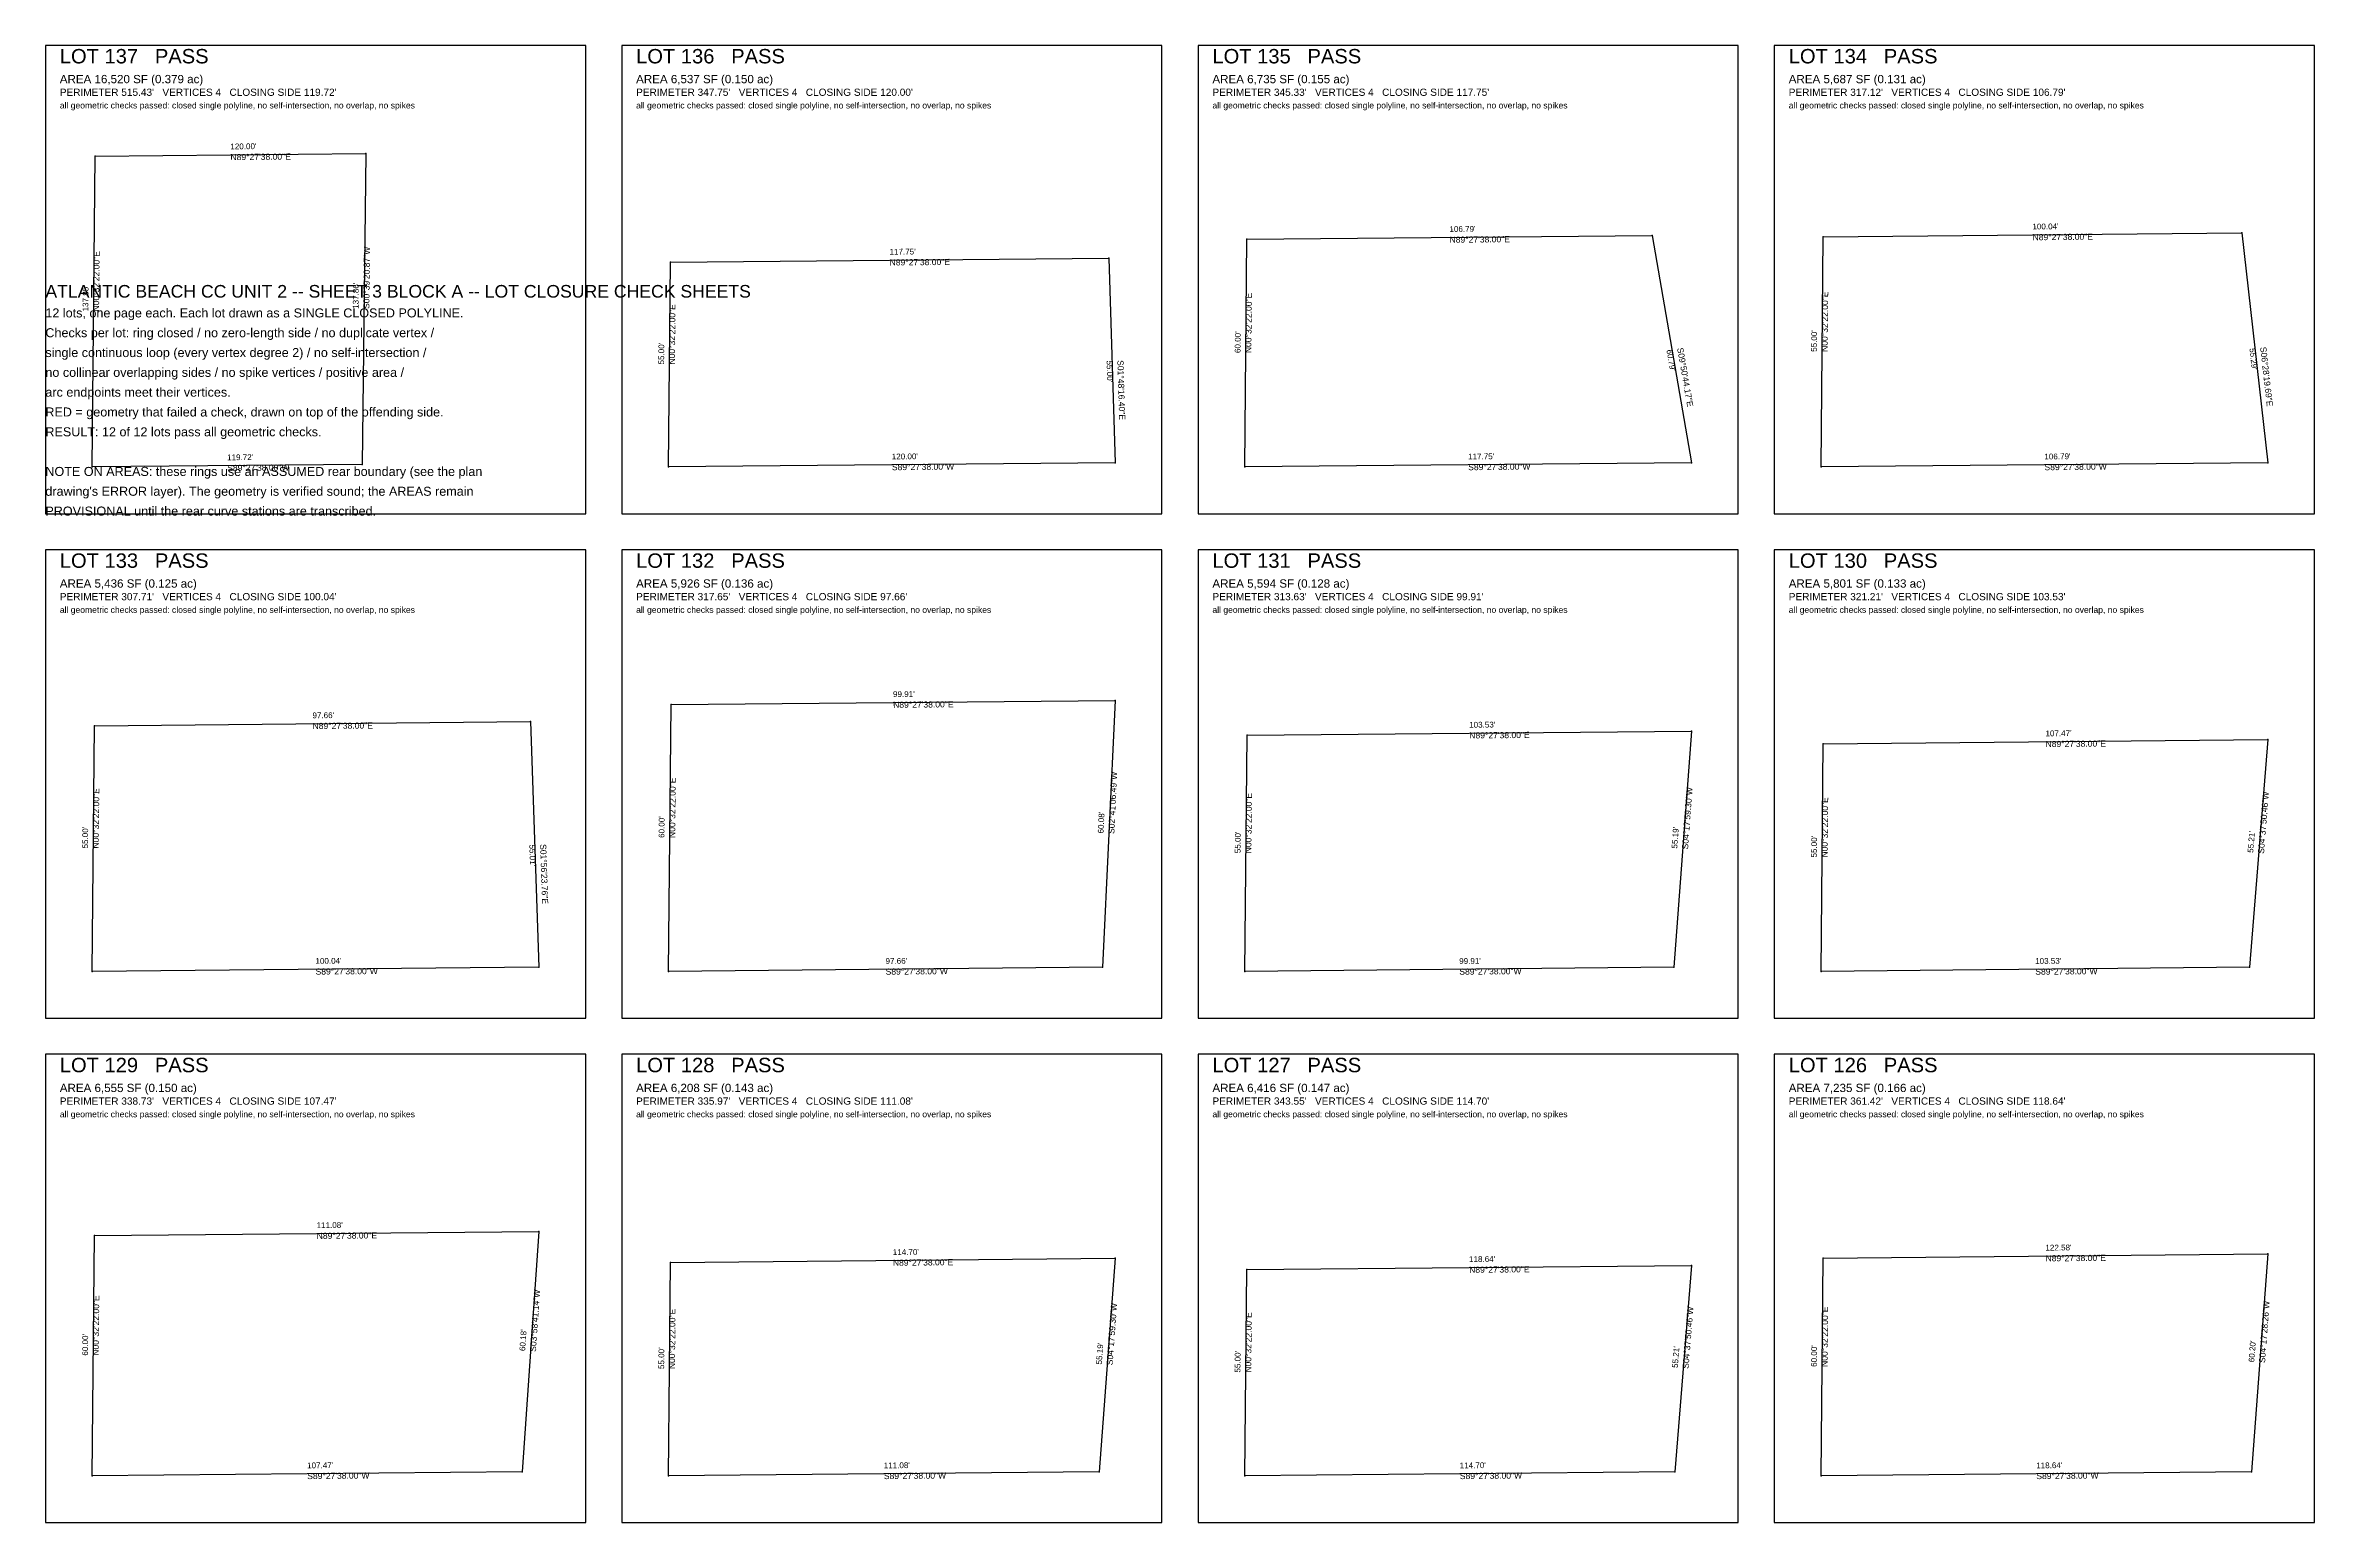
# Model space of a CAD drawing. Extents: x 0 to 1260, y -560 to 260.
import ezdxf

# ---------------------------------------------------------------- set-up
doc = ezdxf.new("R2010")
doc.units = 0
for name, pattern in [('ROT_0.54', [0]), ('ROT_271.80', [0]), ('ROT_271.94', [0]), ('ROT_276.47', [0]), ('ROT_279.85', [0]), ('ROT_85.37', [0]), ('ROT_85.70', [0]), ('ROT_85.71', [0]), ('ROT_86.02', [0]), ('ROT_87.31', [0]), ('ROT_89.34', [0]), ('ROT_89.46', [0])]:
    doc.linetypes.add(name, pattern=pattern)
for name, color, linetype in [('LOT_POLYLINE', 4, 'CONTINUOUS'), ('SHEET_FRAME', 8, 'CONTINUOUS'), ('SHEET_LABELS', 7, 'CONTINUOUS'), ('TITLEBLOCK', 2, 'CONTINUOUS')]:
    doc.layers.add(name, color=color, linetype=linetype)
doc.styles.get("Standard").update_dxf_attribs({"font": 'Arial'})

msp = doc.modelspace()

# ---------------------------------------------------------------- linework, layer by layer
at = {"layer": 'LOT_POLYLINE'}
for points in [[(26, 26), (27.625, 198.5855), (177.8626, 200), (175.8871, 27.4112)], [(666, 26), (667.1898, 152.3694), (892.1063, 154.4871), (914, 28.335)], [(986, 26), (987.2026, 153.7273), (1219.527, 155.9147), (1234, 28.335)], [(346, 26), (347.0702, 139.6667), (590.4202, 141.9579), (594, 28.335)], [(346, -254), (347.3944, -105.9033), (594, -103.5815), (587.052, -251.7304)], [(26, -254), (27.2837, -117.6545), (269.3837, -115.3751), (274, -251.665)], [(666, -254), (667.2343, -122.9065), (914, -120.5831), (904.1374, -251.7579)], [(986, -254), (987.1893, -127.6895), (1234, -125.3657), (1223.7623, -251.7614)], [(26, -534), (27.2549, -400.7203), (274, -398.3971), (264.7261, -531.7523)], [(346, -534), (347.1146, -415.6156), (594, -413.291), (585.0935, -531.7488)], [(986, -534), (987.1377, -413.1668), (1234, -410.8425), (1224.9276, -531.7504)], [(666, -534), (667.0778, -419.53), (914, -417.2051), (904.722, -531.7523)]]:
    msp.add_lwpolyline(points, close=True, dxfattribs=at)
at = {"layer": 'SHEET_FRAME'}
for p, q in [((300, 260), (0, 260)), ((0, 260), (0, 0)), ((300, 0), (300, 260)), ((620, 260), (320, 260)), ((320, 260), (320, 0)), ((620, 0), (620, 260)), ((940, 260), (640, 260)), ((640, 260), (640, 0)), ((940, 0), (940, 260)), ((1260, 260), (960, 260)), ((960, 260), (960, 0)), ((1260, 0), (1260, 260)), ((0, 0), (300, 0)), ((320, 0), (620, 0)), ((640, 0), (940, 0)), ((960, 0), (1260, 0)), ((300, -20), (0, -20)), ((0, -20), (0, -280)), ((300, -280), (300, -20)), ((620, -20), (320, -20)), ((320, -20), (320, -280)), ((620, -280), (620, -20)), ((940, -20), (640, -20)), ((640, -20), (640, -280)), ((940, -280), (940, -20)), ((1260, -20), (960, -20)), ((960, -20), (960, -280)), ((1260, -280), (1260, -20)), ((0, -280), (300, -280)), ((320, -280), (620, -280)), ((640, -280), (940, -280)), ((960, -280), (1260, -280)), ((300, -300), (0, -300)), ((0, -300), (0, -560)), ((300, -560), (300, -300)), ((620, -300), (320, -300)), ((320, -300), (320, -560)), ((620, -560), (620, -300)), ((940, -300), (640, -300)), ((640, -300), (640, -560)), ((940, -560), (940, -300)), ((1260, -300), (960, -300)), ((960, -300), (960, -560)), ((1260, -560), (1260, -300)), ((0, -560), (300, -560)), ((320, -560), (620, -560)), ((640, -560), (940, -560)), ((960, -560), (1260, -560))]:
    msp.add_line(p, q, dxfattribs=at)
at = {"layer": 'SHEET_LABELS'}
for p in [(27.625, 198.5855), (177.8626, 200), (667.1898, 152.3694), (892.1063, 154.4871), (987.2026, 153.7273), (1219.527, 155.9147), (347.0702, 139.6667), (590.4202, 141.9579), (26, 26), (175.8871, 27.4112), (346, 26), (594, 28.335), (666, 26), (914, 28.335), (986, 26), (1234, 28.335), (347.3944, -105.9033), (594, -103.5815), (27.2837, -117.6545), (269.3837, -115.3751), (667.2343, -122.9065), (914, -120.5831), (1234, -125.3657), (987.1893, -127.6895), (274, -251.665), (587.052, -251.7304), (904.1374, -251.7579), (1223.7623, -251.7614), (26, -254), (346, -254), (666, -254), (986, -254), (27.2549, -400.7203), (274, -398.3971), (347.1146, -415.6156), (594, -413.291), (987.1377, -413.1668), (1234, -410.8425), (667.0778, -419.53), (914, -417.2051), (26, -534), (264.7261, -531.7523), (346, -534), (585.0935, -531.7488), (666, -534), (904.722, -531.7523), (986, -534), (1224.9276, -531.7504)]:
    msp.add_point(p, dxfattribs=at)

# ---------------------------------------------------------------- texts
for s, height, p in [('LOT 137   PASS', 8, (8, 250)), ('LOT 136   PASS', 8, (328, 250)), ('LOT 135   PASS', 8, (648, 250)), ('LOT 134   PASS', 8, (968, 250)), ('AREA 16,520 SF (0.379 ac)', 4.6, (8, 239)), ('AREA 6,537 SF (0.150 ac)', 4.6, (328, 239)), ('AREA 6,735 SF (0.155 ac)', 4.6, (648, 239)), ('AREA 5,687 SF (0.131 ac)', 4.6, (968, 239)), ('all geometric checks passed: closed single polyline, no self-intersection, no overlap, no spikes', 3.4, (8, 225)), ("PERIMETER 515.43'   VERTICES 4   CLOSING SIDE 119.72'", 4, (8, 232)), ('all geometric checks passed: closed single polyline, no self-intersection, no overlap, no spikes', 3.4, (328, 225)), ("PERIMETER 347.75'   VERTICES 4   CLOSING SIDE 120.00'", 4, (328, 232)), ('all geometric checks passed: closed single polyline, no self-intersection, no overlap, no spikes', 3.4, (648, 225)), ("PERIMETER 345.33'   VERTICES 4   CLOSING SIDE 117.75'", 4, (648, 232)), ('all geometric checks passed: closed single polyline, no self-intersection, no overlap, no spikes', 3.4, (968, 225)), ("PERIMETER 317.12'   VERTICES 4   CLOSING SIDE 106.79'", 4, (968, 232)), ('LOT 133   PASS', 8, (8, -30)), ('LOT 132   PASS', 8, (328, -30)), ('LOT 131   PASS', 8, (648, -30)), ('LOT 130   PASS', 8, (968, -30)), ('AREA 5,436 SF (0.125 ac)', 4.6, (8, -41)), ('AREA 5,926 SF (0.136 ac)', 4.6, (328, -41)), ('AREA 5,594 SF (0.128 ac)', 4.6, (648, -41)), ('AREA 5,801 SF (0.133 ac)', 4.6, (968, -41)), ("PERIMETER 307.71'   VERTICES 4   CLOSING SIDE 100.04'", 4, (8, -48)), ("PERIMETER 317.65'   VERTICES 4   CLOSING SIDE 97.66'", 4, (328, -48)), ("PERIMETER 313.63'   VERTICES 4   CLOSING SIDE 99.91'", 4, (648, -48)), ("PERIMETER 321.21'   VERTICES 4   CLOSING SIDE 103.53'", 4, (968, -48)), ('all geometric checks passed: closed single polyline, no self-intersection, no overlap, no spikes', 3.4, (8, -55)), ('all geometric checks passed: closed single polyline, no self-intersection, no overlap, no spikes', 3.4, (328, -55)), ('all geometric checks passed: closed single polyline, no self-intersection, no overlap, no spikes', 3.4, (648, -55)), ('all geometric checks passed: closed single polyline, no self-intersection, no overlap, no spikes', 3.4, (968, -55)), ('LOT 129   PASS', 8, (8, -310)), ('LOT 128   PASS', 8, (328, -310)), ('LOT 127   PASS', 8, (648, -310)), ('LOT 126   PASS', 8, (968, -310)), ('AREA 6,555 SF (0.150 ac)', 4.6, (8, -321)), ("PERIMETER 338.73'   VERTICES 4   CLOSING SIDE 107.47'", 4, (8, -328)), ('AREA 6,208 SF (0.143 ac)', 4.6, (328, -321)), ("PERIMETER 335.97'   VERTICES 4   CLOSING SIDE 111.08'", 4, (328, -328)), ('AREA 6,416 SF (0.147 ac)', 4.6, (648, -321)), ("PERIMETER 343.55'   VERTICES 4   CLOSING SIDE 114.70'", 4, (648, -328)), ('AREA 7,235 SF (0.166 ac)', 4.6, (968, -321)), ("PERIMETER 361.42'   VERTICES 4   CLOSING SIDE 118.64'", 4, (968, -328)), ('all geometric checks passed: closed single polyline, no self-intersection, no overlap, no spikes', 3.4, (8, -335)), ('all geometric checks passed: closed single polyline, no self-intersection, no overlap, no spikes', 3.4, (328, -335)), ('all geometric checks passed: closed single polyline, no self-intersection, no overlap, no spikes', 3.4, (648, -335)), ('all geometric checks passed: closed single polyline, no self-intersection, no overlap, no spikes', 3.4, (968, -335))]:
    msp.add_text(s, height=height, dxfattribs=at).set_placement(p)
at = {"layer": 'SHEET_LABELS', "linetype": 'ROT_0.54'}
for s, height, p in [("120.00'", 3.2, (102.7155, 202.2926)), ('N89%%d27\'38.00"E', 3.4, (102.772, 196.2929)), ("106.79'", 3.2, (779.6198, 156.4281)), ('N89%%d27\'38.00"E', 3.4, (779.6763, 150.4284)), ("100.04'", 3.2, (1103.3365, 157.8209)), ('N89%%d27\'38.00"E', 3.4, (1103.393, 151.8212)), ("117.75'", 3.2, (468.717, 143.8121)), ('N89%%d27\'38.00"E', 3.4, (468.7735, 137.8124)), ('S89%%d27\'38.00"W', 3.4, (100.9718, 23.7058)), ("119.72'", 3.2, (100.9153, 29.7055)), ('S89%%d27\'38.00"W', 3.4, (470.0282, 24.1676)), ("120.00'", 3.2, (469.9718, 30.1674)), ('S89%%d27\'38.00"W', 3.4, (790.0282, 24.1676)), ("117.75'", 3.2, (789.9718, 30.1674)), ('S89%%d27\'38.00"W', 3.4, (1110.0282, 24.1676)), ("106.79'", 3.2, (1109.9718, 30.1674)), ("99.91'", 3.2, (470.6689, -101.7425)), ("97.66'", 3.2, (148.3055, -113.5149)), ('N89%%d27\'38.00"E', 3.4, (470.7254, -107.7423)), ('N89%%d27\'38.00"E', 3.4, (148.362, -119.5147)), ("103.53'", 3.2, (790.5889, -118.7449)), ('N89%%d27\'38.00"E', 3.4, (790.6454, -124.7446)), ("107.47'", 3.2, (1110.5664, -123.5277)), ('N89%%d27\'38.00"E', 3.4, (1110.6229, -129.5274)), ("100.04'", 3.2, (149.9718, -249.8326)), ("97.66'", 3.2, (466.4978, -249.8653)), ("99.91'", 3.2, (785.0404, -249.8791)), ("103.53'", 3.2, (1104.8529, -249.8808)), ('S89%%d27\'38.00"W', 3.4, (150.0282, -255.8324)), ('S89%%d27\'38.00"W', 3.4, (466.5542, -255.8651)), ('S89%%d27\'38.00"W', 3.4, (785.0969, -255.8788)), ('S89%%d27\'38.00"W', 3.4, (1104.9094, -255.8806)), ("111.08'", 3.2, (150.5992, -396.5589)), ('N89%%d27\'38.00"E', 3.4, (150.6557, -402.5586)), ("114.70'", 3.2, (470.5291, -411.4534)), ('N89%%d27\'38.00"E', 3.4, (470.5856, -417.4532)), ("118.64'", 3.2, (790.5106, -415.3677)), ("122.58'", 3.2, (1110.5406, -409.0047)), ('N89%%d27\'38.00"E', 3.4, (1110.5971, -415.0045)), ('N89%%d27\'38.00"E', 3.4, (790.5671, -421.3674)), ("107.47'", 3.2, (145.3348, -529.8763)), ("111.08'", 3.2, (465.5185, -529.8746)), ("114.70'", 3.2, (785.3328, -529.8763)), ("118.64'", 3.2, (1105.4356, -529.8753)), ('S89%%d27\'38.00"W', 3.4, (145.3913, -535.876)), ('S89%%d27\'38.00"W', 3.4, (465.575, -535.8743)), ('S89%%d27\'38.00"W', 3.4, (785.3892, -535.876)), ('S89%%d27\'38.00"W', 3.4, (1105.492, -535.8751))]:
    msp.add_text(s, height=height, rotation=0.54, dxfattribs=at).set_placement(p)
at = {"layer": 'SHEET_LABELS', "linetype": 'ROT_89.46'}
for s, height, p in [('N00%%d32\'22.00"E', 3.4, (29.8123, 112.2645)), ("137.85'", 3.2, (23.8126, 112.321)), ('N00%%d32\'22.00"E', 3.4, (349.535, 82.8051)), ('N00%%d32\'22.00"E', 3.4, (669.5948, 89.1565)), ('N00%%d32\'22.00"E', 3.4, (989.6012, 89.8354)), ("60.00'", 3.2, (663.595, 89.213)), ("55.00'", 3.2, (983.6014, 89.8919)), ("55.00'", 3.2, (343.5352, 82.8616)), ('N00%%d32\'22.00"E', 3.4, (349.6971, -179.9799)), ('N00%%d32\'22.00"E', 3.4, (29.6417, -185.8555)), ('N00%%d32\'22.00"E', 3.4, (669.617, -188.4815)), ('N00%%d32\'22.00"E', 3.4, (989.5945, -190.873)), ("55.00'", 3.2, (23.642, -185.799)), ("60.00'", 3.2, (343.6973, -179.9234)), ("55.00'", 3.2, (663.6173, -188.425)), ("55.00'", 3.2, (983.5948, -190.8165)), ('N00%%d32\'22.00"E', 3.4, (29.6273, -467.3884)), ('N00%%d32\'22.00"E', 3.4, (989.5687, -473.6116)), ('N00%%d32\'22.00"E', 3.4, (349.5572, -474.836)), ('N00%%d32\'22.00"E', 3.4, (669.5388, -476.7932)), ("60.00'", 3.2, (23.6276, -467.3319)), ("55.00'", 3.2, (343.5574, -474.7795)), ("55.00'", 3.2, (663.539, -476.7367)), ("60.00'", 3.2, (983.569, -473.5551))]:
    msp.add_text(s, height=height, rotation=89.46, dxfattribs=at).set_placement(p)
at = {"layer": 'SHEET_LABELS', "linetype": 'ROT_89.34'}
for s, height, p in [('S00%%d39\'20.87"W', 3.4, (179.8746, 113.6713)), ("137.86'", 3.2, (173.875, 113.74))]:
    msp.add_text(s, height=height, rotation=89.34, dxfattribs=at).set_placement(p)
at = {"layer": 'SHEET_LABELS', "linetype": 'ROT_279.85'}
for s, height, p in [("60.79'", 3.2, (900.0973, 90.8981)), ('S09%%d50\'44.17"E', 3.4, (906.009, 91.924))]:
    msp.add_text(s, height=height, rotation=279.85, dxfattribs=at).set_placement(p)
at = {"layer": 'SHEET_LABELS', "linetype": 'ROT_276.47'}
for s, height, p in [("55.29'", 3.2, (1223.7826, 91.7867)), ('S06%%d28\'19.69"E', 3.4, (1229.7444, 92.463))]:
    msp.add_text(s, height=height, rotation=276.47, dxfattribs=at).set_placement(p)
at = {"layer": 'SHEET_LABELS', "linetype": 'ROT_271.80'}
for s, height, p in [("55.00'", 3.2, (589.2116, 85.052)), ('S01%%d48\'16.40"E', 3.4, (595.2086, 85.2409))]:
    msp.add_text(s, height=height, rotation=271.8, dxfattribs=at).set_placement(p)
at = {"layer": 'SHEET_LABELS', "linetype": 'ROT_87.31'}
for s, height, p in [('S02%%d41\'06.49"W', 3.4, (593.5227, -177.7965)), ("60.08'", 3.2, (587.5293, -177.5154))]:
    msp.add_text(s, height=height, rotation=87.31, dxfattribs=at).set_placement(p)
at = {"layer": 'SHEET_LABELS', "linetype": 'ROT_85.70'}
for s, height, p in [('S04%%d17\'59.30"W', 3.4, (912.0602, -186.3954)), ("55.19'", 3.2, (906.0771, -185.9455)), ('S04%%d17\'59.30"W', 3.4, (592.5383, -472.7449)), ("55.19'", 3.2, (586.5552, -472.295))]:
    msp.add_text(s, height=height, rotation=85.7, dxfattribs=at).set_placement(p)
at = {"layer": 'SHEET_LABELS', "linetype": 'ROT_85.37'}
for s, height, p in [('S04%%d37\'50.46"W', 3.4, (1231.8714, -188.8057)), ("55.21'", 3.2, (1225.891, -188.3213)), ('S04%%d37\'50.46"W', 3.4, (912.3512, -474.7209)), ("55.21'", 3.2, (906.3708, -474.2365))]:
    msp.add_text(s, height=height, rotation=85.37, dxfattribs=at).set_placement(p)
at = {"layer": 'SHEET_LABELS', "linetype": 'ROT_271.94'}
for s, height, p in [("55.01'", 3.2, (268.6936, -183.6216)), ('S01%%d56\'23.76"E', 3.4, (274.6901, -183.4185))]:
    msp.add_text(s, height=height, rotation=271.94, dxfattribs=at).set_placement(p)
at = {"layer": 'SHEET_LABELS', "linetype": 'ROT_86.02'}
for s, height, p in [('S03%%d58\'41.14"W', 3.4, (272.3558, -465.2828)), ("60.18'", 3.2, (266.3703, -464.8666))]:
    msp.add_text(s, height=height, rotation=86.02, dxfattribs=at).set_placement(p)
at = {"layer": 'SHEET_LABELS', "linetype": 'ROT_85.71'}
for s, height, p in [('S04%%d17\'28.26"W', 3.4, (1232.4554, -471.5209)), ("60.20'", 3.2, (1226.4722, -471.072))]:
    msp.add_text(s, height=height, rotation=85.71, dxfattribs=at).set_placement(p)
at = {"layer": 'TITLEBLOCK'}
for s, height, p in [('ATLANTIC BEACH CC UNIT 2 -- SHEET 3 BLOCK A -- LOT CLOSURE CHECK SHEETS', 7, (0, 120)), ('12 lots, one page each. Each lot drawn as a SINGLE CLOSED POLYLINE.', 5, (0, 109)), ('Checks per lot: ring closed / no zero-length side / no duplicate vertex /', 5, (0, 98)), ('single continuous loop (every vertex degree 2) / no self-intersection /', 5, (0, 87)), ('no collinear overlapping sides / no spike vertices / positive area /', 5, (0, 76)), ('arc endpoints meet their vertices.', 5, (0, 65)), ('RED = geometry that failed a check, drawn on top of the offending side.', 5, (0, 54)), ('RESULT: 12 of 12 lots pass all geometric checks.', 5, (0, 43)), ('NOTE ON AREAS: these rings use an ASSUMED rear boundary (see the plan', 5, (0, 21)), ("drawing's ERROR layer). The geometry is verified sound; the AREAS remain", 5, (0, 10)), ('PROVISIONAL until the rear curve stations are transcribed.', 5, (0, -1))]:
    msp.add_text(s, height=height, dxfattribs=at).set_placement(p)

doc.saveas('drawing.dxf')
